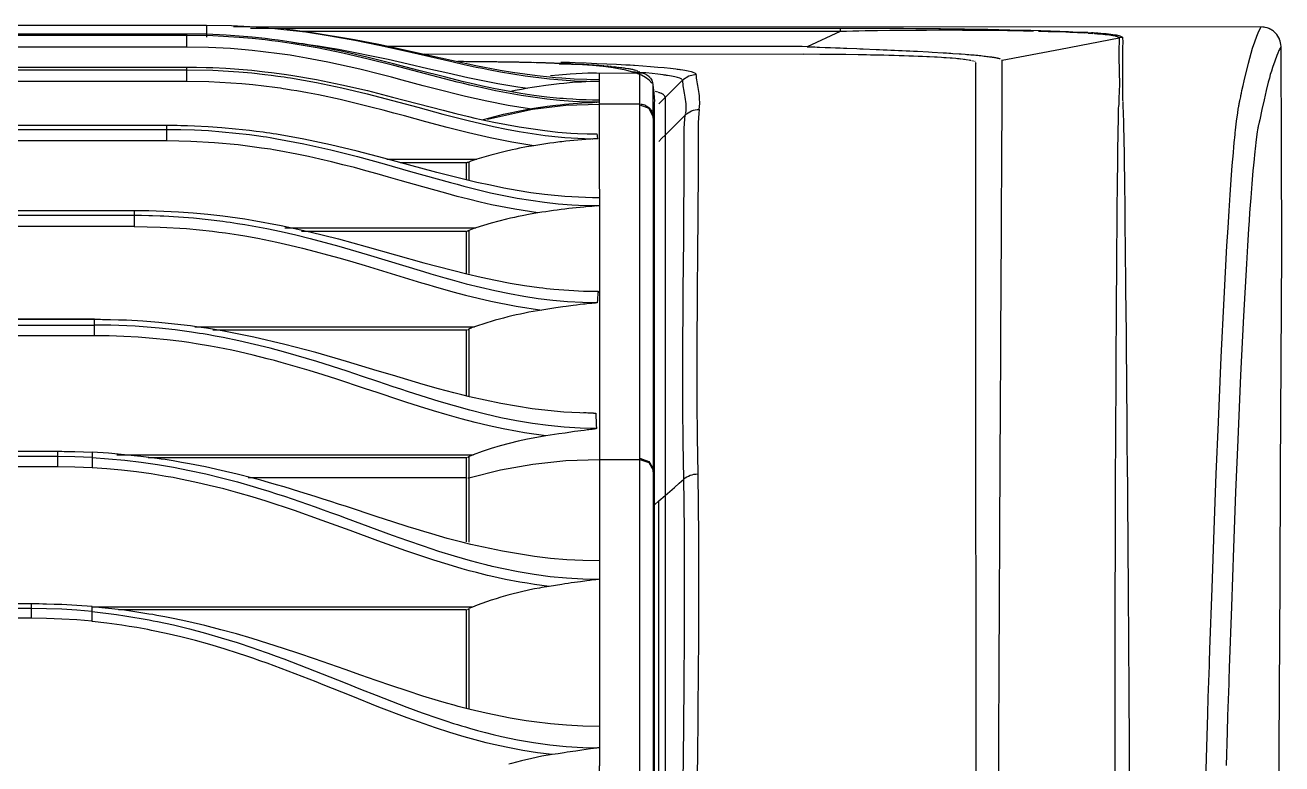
# Model space of a CAD drawing. Header units: millimetres. Extents: x 1291 to 5660, y 748 to 2981.
# Drawn here: x 2260.7 to 2356.2, y 2485 to 2541.1 of the extents above; entities that cross this region are included whole.
import ezdxf

# ---------------------------------------------------------------- set-up
doc = ezdxf.new("R2010")
doc.units = ezdxf.units.MM

msp = doc.modelspace()

# ---------------------------------------------------------------- linework, layer by layer
for p, q in [((2342.049, 2540.506), (2341.874, 2540.459)), ((2321.059, 2538.897), (2290.988, 2538.902)), ((2263.145, 2507.589), (2263.145, 2508.77)), ((2294.371, 2508.347), (2294.371, 2501.861)), ((2261.145, 2496.091), (2261.145, 2497.179)), ((2304.296, 2486.269), (2304.183, 2486.258))]:
    msp.add_line(p, q)
for points in [[(1372.479, 2541.114), (2274.448, 2541.114), (2276.34, 2541.078), (2278.227, 2540.985), (2279.171, 2540.908), (2280.109, 2540.82), (2281.047, 2540.717), (2281.285, 2540.686), (2281.522, 2540.66), (2281.754, 2540.629), (2281.991, 2540.599), (2283.857, 2540.315), (2285.719, 2539.98), (2287.57, 2539.598), (2289.416, 2539.191), (2293.097, 2538.345), (2294.02, 2538.139), (2294.943, 2537.938), (2295.407, 2537.845), (2295.866, 2537.752), (2296.794, 2537.577), (2298.656, 2537.273), (2300.522, 2537.041), (2301.46, 2536.958), (2302.399, 2536.896), (2303.342, 2536.86), (2304.291, 2536.845)], [(2274.448, 2541.114), (2274.448, 2540.207)], [(2355.234, 2540.825), (2355.213, 2540.836), (2355.197, 2540.841), (2355.177, 2540.851), (2355.032, 2540.903), (2354.883, 2540.944), (2354.806, 2540.959), (2354.728, 2540.97), (2276.5, 2540.975)], [(2277.799, 2540.887), (2323.56, 2540.892), (2324.534, 2540.887), (2325.493, 2540.887), (2327.401, 2540.877), (2328.344, 2540.867), (2329.283, 2540.861), (2330.216, 2540.851), (2330.443, 2540.846), (2330.675, 2540.846), (2330.794, 2540.841), (2331.139, 2540.841), (2331.598, 2540.836), (2332.047, 2540.825), (2332.939, 2540.815), (2333.815, 2540.8), (2334.655, 2540.784), (2335.491, 2540.763), (2336.29, 2540.743), (2337.084, 2540.722), (2337.837, 2540.702), (2338.208, 2540.691), (2338.394, 2540.681), (2338.481, 2540.681), (2338.574, 2540.676), (2339.275, 2540.65), (2339.941, 2540.624), (2340.26, 2540.609), (2340.564, 2540.593)], [(2337.29, 2540.65), (2336.914, 2540.655), (2336.522, 2540.666), (2336.125, 2540.671), (2335.929, 2540.676), (2335.728, 2540.681), (2335.522, 2540.681), (2335.419, 2540.686), (2335.315, 2540.686), (2334.485, 2540.696), (2333.64, 2540.707), (2332.774, 2540.712), (2331.887, 2540.717), (2331.438, 2540.722), (2330.077, 2540.722), (2329.159, 2540.717), (2328.236, 2540.712), (2327.308, 2540.707), (2326.375, 2540.696), (2325.436, 2540.686), (2324.493, 2540.671), (2324.018, 2540.66), (2323.544, 2540.655), (2323.07, 2540.645), (2322.951, 2540.64), (2281.718, 2540.635), (2281.032, 2540.722), (2280.552, 2540.774), (2280.521, 2540.779), (2280.485, 2540.779)], [(2322.59, 2540.887), (2322.59, 2540.635), (2320.084, 2539.48), (2319.713, 2539.49), (2319.337, 2539.495), (2319.012, 2539.5), (2288.106, 2539.5)], [(2352.939, 2535.288), (2352.955, 2535.381), (2352.965, 2535.427), (2352.98, 2535.478), (2353.022, 2535.664), (2353.037, 2535.767), (2353.083, 2535.958), (2353.12, 2536.144), (2353.202, 2536.53), (2353.285, 2536.896), (2353.609, 2538.232), (2353.929, 2539.356), (2354.089, 2539.846), (2354.254, 2540.279), (2354.414, 2540.655), (2354.574, 2540.975)], [(2354.687, 2540.97), (2354.646, 2540.975)], [(2355.832, 2465.34), (2356.017, 2498.855), (2356.059, 2507.233), (2356.151, 2523.991), (2356.12, 2531.74), (2356.089, 2539.495), (2356.079, 2539.634), (2356.053, 2539.768), (2356.022, 2539.902), (2355.976, 2540.036), (2355.966, 2540.067), (2355.919, 2540.16), (2355.847, 2540.284), (2355.765, 2540.397), (2355.672, 2540.511), (2355.646, 2540.537), (2355.615, 2540.562), (2355.589, 2540.583), (2355.564, 2540.609), (2355.507, 2540.655), (2355.445, 2540.702), (2355.388, 2540.743), (2355.316, 2540.779), (2355.285, 2540.8), (2355.249, 2540.815)], [(2304.281, 2535.422), (2303.781, 2535.427), (2303.286, 2535.437), (2302.786, 2535.458), (2302.291, 2535.484), (2301.796, 2535.515), (2301.543, 2535.535), (2301.295, 2535.556), (2300.8, 2535.602), (2300.311, 2535.654), (2299.326, 2535.778), (2298.341, 2535.927), (2297.367, 2536.097), (2296.392, 2536.283), (2295.417, 2536.489), (2294.453, 2536.711), (2293.969, 2536.824), (2293.484, 2536.943), (2293.004, 2537.061), (2292.52, 2537.18), (2290.591, 2537.68), (2288.668, 2538.175), (2286.74, 2538.655), (2284.801, 2539.103), (2282.852, 2539.495), (2280.888, 2539.83), (2279.898, 2539.975), (2279.408, 2540.036), (2278.913, 2540.098), (2277.923, 2540.201), (2276.928, 2540.289), (2275.933, 2540.356), (2274.937, 2540.403), (2274.442, 2540.418), (2273.942, 2540.428), (2273.447, 2540.439), (1373.479, 2540.439)], [(2304.281, 2535.267), (2303.786, 2535.267), (2303.286, 2535.277), (2302.786, 2535.298), (2302.291, 2535.324), (2301.301, 2535.396), (2300.316, 2535.499), (2298.351, 2535.767), (2296.402, 2536.133), (2295.428, 2536.345), (2294.464, 2536.566), (2293.979, 2536.675), (2293.494, 2536.798), (2293.01, 2536.917), (2292.53, 2537.046), (2290.602, 2537.541), (2288.678, 2538.051), (2286.745, 2538.536), (2284.806, 2538.979), (2282.857, 2539.382), (2280.893, 2539.727), (2279.903, 2539.871), (2279.408, 2539.928), (2278.918, 2539.99), (2277.923, 2540.104), (2276.933, 2540.186), (2274.943, 2540.305), (2272.947, 2540.341), (1373.979, 2540.341)], [(2298.996, 2534.751), (2297.367, 2535.02), (2295.742, 2535.344), (2294.938, 2535.525), (2294.128, 2535.711), (2293.324, 2535.901), (2292.52, 2536.108), (2290.916, 2536.52), (2289.307, 2536.943), (2288.508, 2537.154), (2287.704, 2537.36), (2286.095, 2537.763), (2285.286, 2537.948), (2283.667, 2538.299), (2282.852, 2538.464), (2282.037, 2538.619), (2281.218, 2538.758), (2280.81, 2538.825), (2280.398, 2538.887), (2280.191, 2538.912), (2279.985, 2538.943), (2278.748, 2539.098), (2277.923, 2539.191), (2277.098, 2539.263), (2276.268, 2539.33), (2274.607, 2539.413), (2272.947, 2539.438), (2272.947, 2540.444)], [(2280.98, 2539.815), (2281.403, 2539.758), (2281.785, 2539.712), (2282.171, 2539.655), (2282.94, 2539.541), (2283.703, 2539.423), (2284.466, 2539.289), (2285.229, 2539.15), (2285.987, 2539), (2286.745, 2538.845), (2287.503, 2538.686), (2288.261, 2538.521), (2289.766, 2538.18), (2291.277, 2537.83), (2292.788, 2537.484), (2294.299, 2537.149), (2295.815, 2536.84), (2296.578, 2536.695), (2297.336, 2536.561), (2298.099, 2536.443), (2298.862, 2536.329)], [(2304.291, 2536.974), (2303.342, 2536.984), (2302.394, 2537.02), (2301.445, 2537.082), (2300.976, 2537.118), (2300.501, 2537.165), (2299.563, 2537.268), (2298.63, 2537.386), (2297.696, 2537.531), (2296.768, 2537.685), (2294.912, 2538.036), (2293.071, 2538.423), (2291.226, 2538.835), (2289.385, 2539.242), (2287.539, 2539.639), (2285.688, 2540.006), (2282.331, 2540.557)], [(2322.771, 2540.64), (2322.709, 2540.635)], [(2334.898, 2538.459), (2339.342, 2539.299), (2343.782, 2540.145), (2343.782, 2539.789), (2343.777, 2539.402), (2343.777, 2538.289), (2343.782, 2538.041), (2343.782, 2537.783), (2343.792, 2537.52), (2343.797, 2537.314), (2343.802, 2537.247), (2343.813, 2536.958), (2343.813, 2536.67), (2343.808, 2536.52), (2343.797, 2536.211), (2343.787, 2536.061), (2343.782, 2535.901), (2343.777, 2535.747), (2343.772, 2535.711), (2343.777, 2535.2), (2343.772, 2535.112), (2343.772, 2535.071), (2343.766, 2535.03)], [(2341.42, 2540.547), (2341.142, 2540.562), (2340.348, 2540.547), (2340.049, 2540.562), (2339.739, 2540.573), (2339.085, 2540.599), (2338.394, 2540.619), (2337.852, 2540.635), (2337.667, 2540.64)], [(2341.678, 2540.531), (2341.188, 2540.506), (2340.92, 2540.521), (2340.637, 2540.531)], [(2341.817, 2540.464), (2341.755, 2540.47), (2341.694, 2540.475), (2341.57, 2540.48), (2341.446, 2540.49)], [(2341.993, 2540.511), (2341.926, 2540.516), (2341.807, 2540.521), (2341.678, 2540.531)], [(2343.653, 2540.238), (2343.632, 2540.243), (2343.617, 2540.248), (2343.601, 2540.253), (2343.56, 2540.263), (2343.519, 2540.274), (2343.421, 2540.294), (2343.313, 2540.31), (2343.189, 2540.33), (2343.055, 2540.351), (2342.9, 2540.372), (2342.735, 2540.387), (2342.555, 2540.403), (2342.359, 2540.423), (2342.152, 2540.439), (2341.931, 2540.454)], [(2343.869, 2540.279), (2343.833, 2540.289), (2343.787, 2540.305), (2343.689, 2540.325), (2343.576, 2540.346), (2343.457, 2540.366), (2343.307, 2540.382), (2343.153, 2540.403), (2342.983, 2540.423), (2342.802, 2540.444), (2342.606, 2540.459), (2342.395, 2540.48), (2342.168, 2540.495), (2342.111, 2540.501), (2342.049, 2540.506)], [(2343.782, 2540.155), (2343.777, 2540.16), (2343.772, 2540.165), (2343.766, 2540.176), (2343.751, 2540.186), (2343.715, 2540.207), (2343.668, 2540.232)], [(2344.06, 2540.171), (2343.921, 2540.165), (2343.782, 2540.145)], [(2343.885, 2540.274), (2343.906, 2540.269), (2343.916, 2540.269)], [(2343.911, 2540.263), (2343.936, 2540.258), (2343.988, 2540.238), (2344.024, 2540.212), (2344.05, 2540.191), (2344.055, 2540.171), (2344.06, 2539.815), (2344.055, 2539.428), (2344.055, 2539.325), (2344.05, 2539.222), (2344.05, 2539.005), (2344.045, 2538.784), (2344.045, 2538.552), (2344.04, 2538.309), (2344.034, 2538.062)], [(2272.947, 2539.438), (1373.979, 2539.438)], [(2319.847, 2538.897), (2319.801, 2538.902)], [(2320.079, 2539.48), (2320.275, 2539.474), (2320.316, 2539.469), (2320.399, 2539.469), (2320.677, 2539.459), (2320.853, 2539.454), (2321.028, 2539.444), (2321.451, 2539.428), (2321.868, 2539.413), (2322.229, 2539.402), (2322.59, 2539.387), (2322.843, 2539.377), (2323.09, 2539.366), (2323.848, 2539.335), (2324.096, 2539.325), (2324.348, 2539.315), (2325.338, 2539.273), (2325.581, 2539.263), (2325.869, 2539.248), (2326.158, 2539.237), (2326.447, 2539.222), (2326.731, 2539.212), (2327.024, 2539.196), (2327.308, 2539.186), (2327.602, 2539.17), (2327.886, 2539.155), (2328.174, 2539.144), (2328.463, 2539.129), (2329.314, 2539.083), (2329.592, 2539.067), (2330.412, 2539.021), (2330.675, 2539.005), (2330.84, 2538.995), (2331, 2538.985), (2331.165, 2538.974), (2331.629, 2538.943), (2331.784, 2538.928), (2332.083, 2538.907), (2332.227, 2538.897), (2332.366, 2538.887), (2332.511, 2538.871), (2332.779, 2538.851), (2332.913, 2538.835), (2333.042, 2538.825), (2333.165, 2538.814), (2333.289, 2538.799), (2333.408, 2538.789), (2333.521, 2538.773), (2333.635, 2538.763), (2333.738, 2538.747), (2333.846, 2538.737), (2333.944, 2538.722), (2334.088, 2538.701), (2334.15, 2538.691), (2334.217, 2538.68), (2334.274, 2538.675), (2334.331, 2538.665), (2334.382, 2538.655), (2334.475, 2538.634), (2334.516, 2538.624), (2334.558, 2538.619), (2334.63, 2538.598), (2334.661, 2538.588), (2334.692, 2538.582), (2334.717, 2538.572), (2334.728, 2538.572), (2334.728, 2538.567)], [(2320.12, 2539.48), (2320.157, 2539.474)], [(2331.809, 2538.536), (2331.768, 2538.536), (2331.747, 2538.541), (2331.629, 2538.552), (2331.5, 2538.567), (2331.371, 2538.577), (2331.093, 2538.598), (2330.943, 2538.613), (2330.634, 2538.634), (2330.469, 2538.644), (2330.304, 2538.655), (2329.953, 2538.675), (2329.768, 2538.686), (2329.386, 2538.706), (2329.185, 2538.717), (2328.86, 2538.727), (2328.52, 2538.742), (2328.174, 2538.758), (2327.818, 2538.768), (2327.452, 2538.784), (2327.076, 2538.794), (2326.694, 2538.804), (2326.303, 2538.814), (2325.9, 2538.825), (2325.488, 2538.835), (2325.189, 2538.84), (2324.885, 2538.845), (2324.586, 2538.851), (2324.276, 2538.861), (2323.967, 2538.861), (2323.023, 2538.876), (2322.698, 2538.882), (2322.379, 2538.882), (2322.054, 2538.887), (2321.724, 2538.892), (2321.394, 2538.892), (2321.059, 2538.897)], [(2356.059, 2539.438), (2356.048, 2539.423), (2356.028, 2539.377), (2356.002, 2539.346), (2355.966, 2539.263), (2355.919, 2539.181), (2355.847, 2538.995), (2355.765, 2538.804), (2355.605, 2538.381), (2355.445, 2537.902), (2355.357, 2537.634), (2355.275, 2537.36), (2355.203, 2537.082), (2355.12, 2536.778), (2354.96, 2536.144), (2354.795, 2535.442), (2354.63, 2534.705), (2354.465, 2533.932), (2354.429, 2533.741), (2354.383, 2533.529)], [(2356.089, 2539.495), (2356.079, 2539.474), (2356.069, 2539.459)], [(1373.484, 2537.928), (2273.442, 2537.928), (2273.695, 2537.922), (2274.437, 2537.907), (2274.932, 2537.892), (2275.922, 2537.84), (2276.907, 2537.778), (2277.897, 2537.69), (2278.882, 2537.582), (2279.377, 2537.525), (2280.356, 2537.391), (2280.851, 2537.319), (2282.806, 2536.984), (2284.744, 2536.587), (2286.673, 2536.144), (2288.591, 2535.659), (2292.427, 2534.659), (2293.386, 2534.416), (2294.345, 2534.179), (2294.83, 2534.066), (2295.309, 2533.957), (2296.279, 2533.751), (2298.217, 2533.385), (2300.166, 2533.107), (2301.151, 2533.004), (2302.136, 2532.926), (2302.631, 2532.9), (2303.373, 2532.869), (2303.868, 2532.859), (2304.116, 2532.859), (2304.126, 2532.772), (2304.131, 2532.679), (2304.152, 2532.493)], [(2299.316, 2531.962), (2297.65, 2532.23), (2296.005, 2532.56), (2294.366, 2532.937), (2292.736, 2533.344), (2291.112, 2533.777), (2289.488, 2534.22), (2288.678, 2534.442), (2287.864, 2534.659), (2287.049, 2534.865), (2286.234, 2535.076), (2285.42, 2535.267), (2284.6, 2535.463), (2282.96, 2535.814), (2282.135, 2535.968), (2281.305, 2536.123), (2280.893, 2536.19), (2280.475, 2536.252), (2280.269, 2536.283), (2280.063, 2536.319), (2279.851, 2536.345), (2279.645, 2536.381), (2278.81, 2536.484), (2277.974, 2536.577), (2277.139, 2536.659), (2276.304, 2536.721), (2274.628, 2536.804), (2272.947, 2536.835), (2272.947, 2537.928)], [(2297.279, 2538.309), (2296.609, 2538.314), (2296.516, 2538.32), (2296.32, 2538.32), (2296.227, 2538.325), (2295.938, 2538.325), (2295.665, 2538.33), (2295.392, 2538.33), (2295.139, 2538.335), (2294.886, 2538.335), (2294.649, 2538.34), (2294.19, 2538.34), (2293.969, 2538.345), (2293.546, 2538.345)], [(2296.99, 2538.309), (2296.897, 2538.314)], [(2298.191, 2538.294), (2297.655, 2538.299), (2297.568, 2538.304), (2297.372, 2538.304), (2297.279, 2538.309)], [(2297.959, 2538.294), (2297.903, 2538.299)], [(2299.078, 2538.273), (2298.728, 2538.278), (2298.666, 2538.283), (2298.253, 2538.289), (2298.191, 2538.294)], [(2298.485, 2538.283), (2298.429, 2538.289)], [(2298.96, 2538.273), (2298.903, 2538.278)], [(2304.528, 2538.02), (2304.368, 2538.036), (2304.312, 2538.036), (2304.255, 2538.041), (2304.085, 2538.057), (2304.023, 2538.062), (2303.966, 2538.062), (2303.904, 2538.067), (2303.822, 2538.072), (2303.739, 2538.077), (2303.574, 2538.087), (2303.497, 2538.093), (2303.404, 2538.103), (2303.317, 2538.103), (2303.229, 2538.113), (2303.141, 2538.118), (2303.049, 2538.124), (2302.961, 2538.124), (2302.868, 2538.134), (2302.775, 2538.134), (2302.682, 2538.139), (2302.301, 2538.16), (2302.12, 2538.17), (2301.935, 2538.175), (2301.76, 2538.185), (2301.584, 2538.191), (2301.419, 2538.201), (2301.254, 2538.206), (2301.027, 2538.211), (2300.965, 2538.216), (2300.909, 2538.216), (2300.852, 2538.222), (2300.615, 2538.227), (2300.558, 2538.232), (2300.44, 2538.232), (2300.383, 2538.237), (2300.264, 2538.237), (2300.202, 2538.242), (2299.553, 2538.258), (2299.491, 2538.263), (2299.14, 2538.268), (2299.078, 2538.273)], [(2299.377, 2538.263), (2299.316, 2538.268)], [(2299.79, 2538.252), (2299.733, 2538.258)], [(2299.965, 2538.247), (2299.908, 2538.252)], [(2300.084, 2538.242), (2300.027, 2538.247)], [(2300.79, 2538.222), (2300.733, 2538.227)], [(2301.197, 2538.206), (2301.141, 2538.211)], [(2308.272, 2536.706), (2308.091, 2536.933), (2307.813, 2537.144), (2307.488, 2537.319), (2307.091, 2537.479), (2306.297, 2537.706), (2305.343, 2537.881), (2304.58, 2537.974), (2303.765, 2538.041), (2303.012, 2538.093), (2302.187, 2538.129), (2301.734, 2538.144), (2301.254, 2538.165)], [(2301.362, 2538.314), (2301.584, 2538.304), (2302.022, 2538.294), (2302.45, 2538.278), (2303.291, 2538.247), (2304.095, 2538.216), (2304.869, 2538.185), (2305.601, 2538.149), (2305.962, 2538.129), (2306.307, 2538.108), (2306.477, 2538.098), (2306.648, 2538.093), (2306.895, 2538.077), (2306.977, 2538.072), (2307.607, 2538.026), (2308.194, 2537.984), (2308.736, 2537.938), (2309.231, 2537.892), (2309.69, 2537.845), (2310.102, 2537.794), (2310.2, 2537.783), (2310.293, 2537.768), (2310.427, 2537.752), (2310.468, 2537.742), (2310.633, 2537.716), (2310.788, 2537.69), (2311.056, 2537.639), (2311.278, 2537.587), (2311.35, 2537.567), (2311.566, 2537.479), (2311.639, 2537.422), (2311.664, 2537.366)], [(2304.477, 2538.026), (2304.42, 2538.031)], [(2304.631, 2538.015), (2304.58, 2538.015)], [(2304.735, 2538.005), (2304.683, 2538.01)], [(2304.833, 2537.995), (2304.786, 2538)], [(2304.931, 2537.99), (2304.879, 2537.99)], [(2305.023, 2537.979), (2304.977, 2537.984)], [(2305.157, 2537.969), (2305.111, 2537.969), (2305.07, 2537.974)], [(2305.245, 2537.959), (2305.199, 2537.964)], [(2305.328, 2537.948), (2305.286, 2537.953)], [(2305.606, 2537.922), (2305.565, 2537.922), (2305.529, 2537.928), (2305.493, 2537.933), (2305.41, 2537.943), (2305.369, 2537.943)], [(2306.957, 2537.706), (2306.9, 2537.721), (2306.833, 2537.737), (2306.771, 2537.752), (2306.699, 2537.763), (2306.627, 2537.778), (2306.55, 2537.794), (2306.467, 2537.804), (2306.292, 2537.835), (2306.204, 2537.845), (2306.101, 2537.861), (2305.998, 2537.871), (2305.895, 2537.886), (2305.678, 2537.912), (2305.642, 2537.917)], [(2305.786, 2537.902), (2305.75, 2537.902)], [(2331.871, 2538.526), (2331.851, 2538.531)], [(2331.907, 2538.521), (2331.892, 2538.526)], [(2331.964, 2538.515), (2331.949, 2538.521)], [(2332.32, 2538.469), (2332.005, 2538.51), (2331.985, 2538.515)], [(2332.041, 2538.505), (2332.021, 2538.51)], [(2332.196, 2538.484), (2332.181, 2538.49)], [(2332.304, 2538.469), (2332.289, 2538.474)], [(2332.407, 2538.454), (2332.392, 2538.459), (2332.376, 2538.459), (2332.366, 2538.464)], [(2332.459, 2538.443), (2332.449, 2538.448)], [(2332.521, 2538.433), (2332.511, 2538.438), (2332.485, 2538.438), (2332.474, 2538.443)], [(2332.547, 2538.428), (2332.536, 2538.433)], [(2332.614, 2538.412), (2332.603, 2538.417)], [(2332.712, 2538.392), (2332.701, 2538.392), (2332.691, 2538.397)], [(2332.774, 2538.371), (2332.768, 2538.376)], [(2332.81, 2538.361), (2332.804, 2538.361), (2332.794, 2538.366)], [(2332.841, 2538.345), (2332.83, 2538.35)], [(2332.902, 2538.299), (2332.902, 2538.304), (2332.897, 2538.309)], [(2332.918, 2463.54), (2332.913, 2538.289), (2332.908, 2538.289)], [(2332.918, 2538.185), (2332.913, 2538.196)], [(2334.63, 2483.247), (2334.64, 2485.072), (2334.645, 2486.877), (2334.655, 2488.723), (2334.666, 2490.543), (2334.671, 2492.399), (2334.681, 2494.23), (2334.686, 2495.519), (2334.692, 2496.792), (2334.702, 2498.019), (2334.707, 2499.231), (2334.712, 2500.396), (2334.717, 2501.546), (2334.723, 2502.65), (2334.728, 2503.737), (2334.733, 2504.784), (2334.738, 2505.815), (2334.748, 2506.8), (2334.753, 2507.775), (2334.753, 2508.703), (2334.759, 2509.621), (2334.764, 2510.497), (2334.769, 2511.358), (2334.774, 2512.183), (2334.779, 2512.993), (2334.784, 2513.766), (2334.79, 2514.524), (2334.79, 2515.251), (2334.795, 2515.963), (2334.8, 2516.638), (2334.805, 2517.303), (2334.805, 2517.932), (2334.81, 2518.556), (2334.81, 2519.144), (2334.815, 2519.721), (2334.82, 2520.268), (2334.82, 2520.804), (2334.826, 2521.309), (2334.826, 2521.81), (2334.831, 2522.599), (2334.841, 2524.135), (2334.841, 2524.883), (2334.846, 2525.63), (2334.851, 2526.352), (2334.851, 2527.069), (2334.857, 2527.76), (2334.862, 2528.44), (2334.867, 2529.09), (2334.867, 2529.729), (2334.872, 2530.333), (2334.872, 2530.621), (2334.877, 2530.9), (2334.877, 2531.415), (2334.882, 2531.653), (2334.882, 2532.096), (2334.888, 2532.302), (2334.888, 2533.029), (2334.893, 2533.184), (2334.893, 2533.741), (2334.898, 2533.859), (2334.898, 2534.38), (2334.903, 2534.473), (2334.903, 2536.809), (2334.898, 2537.072), (2334.898, 2538.474)], [(2334.743, 2538.567), (2334.748, 2538.562)], [(2334.8, 2538.541), (2334.81, 2538.541)], [(2344.034, 2538.062), (2344.04, 2537.262), (2344.05, 2536.974), (2344.05, 2536.68), (2344.045, 2536.535), (2344.045, 2536.381), (2344.04, 2536.231), (2344.034, 2536.077), (2344.034, 2535.69), (2344.04, 2535.654), (2344.04, 2535.613), (2344.05, 2535.458)], [(1373.979, 2537.727), (2272.947, 2537.727), (2274.932, 2537.69), (2276.907, 2537.572), (2277.892, 2537.489), (2278.877, 2537.376), (2279.372, 2537.314), (2279.862, 2537.247), (2280.104, 2537.211), (2280.351, 2537.185), (2280.599, 2537.139), (2280.841, 2537.108), (2282.795, 2536.762), (2284.734, 2536.355), (2286.662, 2535.896), (2288.58, 2535.396), (2290.499, 2534.88), (2292.411, 2534.365), (2294.335, 2533.87), (2296.263, 2533.416), (2297.238, 2533.225), (2298.212, 2533.04), (2299.192, 2532.885), (2300.182, 2532.746), (2300.424, 2532.725), (2300.677, 2532.689), (2300.924, 2532.663), (2301.172, 2532.643), (2301.667, 2532.596), (2302.162, 2532.56), (2303.157, 2532.514), (2304.152, 2532.498)], [(2300.589, 2537.283), (2301.208, 2537.35), (2302.089, 2537.422), (2302.982, 2537.474), (2303.42, 2537.489), (2303.863, 2537.495), (2304.075, 2537.5), (2307.627, 2537.469), (2307.648, 2537.458), (2307.694, 2537.443), (2307.735, 2537.433), (2307.9, 2537.35), (2308.05, 2537.237), (2308.065, 2537.221), (2308.081, 2537.201)], [(2304.291, 2537.495), (2304.291, 2536.169), (2304.286, 2535.427), (2304.291, 2529.332), (2304.296, 2528.033)], [(2309.437, 2537.299), (2309.396, 2537.304), (2309.354, 2537.314), (2309.308, 2537.319), (2309.22, 2537.33), (2309.133, 2537.345), (2308.741, 2537.391), (2308.308, 2537.438), (2307.833, 2537.484), (2307.323, 2537.525), (2306.782, 2537.572)], [(2307.106, 2537.67), (2306.998, 2537.696), (2306.983, 2537.701), (2306.977, 2537.706)], [(2307.05, 2537.68), (2307.039, 2537.685), (2307.024, 2537.69), (2307.014, 2537.696)], [(2307.122, 2537.66), (2307.112, 2537.665)], [(2307.142, 2537.654), (2307.137, 2537.66)], [(2307.215, 2537.629), (2307.21, 2537.634), (2307.199, 2537.634), (2307.194, 2537.639)], [(2307.22, 2537.623), (2307.22, 2537.629)], [(2307.323, 2537.572), (2307.313, 2537.582), (2307.307, 2537.582), (2307.297, 2537.587)], [(2307.364, 2537.541), (2307.354, 2537.546)], [(2307.488, 2537.495), (2307.503, 2537.489)], [(2307.534, 2537.489), (2307.545, 2537.479)], [(2308.091, 2537.201), (2308.096, 2537.185), (2308.107, 2537.185), (2308.112, 2537.175), (2308.132, 2537.154)], [(2308.138, 2537.149), (2308.143, 2537.139)], [(2308.163, 2537.108), (2308.174, 2537.103), (2308.225, 2537.025), (2308.272, 2536.943), (2308.339, 2536.768), (2308.37, 2536.592), (2308.375, 2532.07), (2308.38, 2531.07), (2308.38, 2485), (2308.375, 2483.629), (2308.375, 2463.69), (2308.364, 2463.365), (2308.421, 2462.839), (2308.473, 2462.313)], [(2308.818, 2535.143), (2310.277, 2536.603), (2310.607, 2536.927), (2310.618, 2536.788), (2310.633, 2536.654), (2310.649, 2536.515), (2310.669, 2536.37), (2310.695, 2536.231), (2310.747, 2535.943), (2310.772, 2535.793), (2310.798, 2535.638), (2310.824, 2535.478), (2310.845, 2535.308), (2310.855, 2535.133), (2310.865, 2534.942), (2310.86, 2534.736), (2310.855, 2534.628), (2310.839, 2534.458)], [(2310.551, 2537.01), (2310.515, 2537.036), (2310.401, 2537.087), (2310.241, 2537.139), (2310.035, 2537.19), (2309.782, 2537.242), (2309.638, 2537.268), (2309.478, 2537.293)], [(2310.339, 2537.763), (2310.381, 2537.757)], [(2310.602, 2536.948), (2310.597, 2536.953), (2310.592, 2536.969), (2310.582, 2536.979)], [(2311.881, 2534.715), (2311.922, 2535.174), (2311.917, 2535.566), (2311.902, 2535.747), (2311.881, 2535.917), (2311.86, 2536.077), (2311.835, 2536.231), (2311.809, 2536.381), (2311.778, 2536.525), (2311.752, 2536.67), (2311.731, 2536.809), (2311.711, 2536.953), (2311.69, 2537.092), (2311.68, 2537.232), (2311.664, 2537.366), (2311.092, 2537.252), (2310.607, 2536.927), (2310.607, 2536.933), (2310.602, 2536.933)], [(2343.792, 2537.453), (2343.797, 2537.381)], [(2344.034, 2537.469), (2344.04, 2537.402)], [(2272.947, 2536.835), (1373.979, 2536.835)], [(2304.25, 2536.845), (2304.121, 2536.845), (2304.033, 2536.84), (2303.951, 2536.84), (2303.781, 2536.835), (2303.616, 2536.829), (2303.275, 2536.814), (2302.94, 2536.798), (2302.265, 2536.752), (2301.589, 2536.695), (2301.249, 2536.664), (2300.228, 2536.541), (2299.548, 2536.438), (2299.202, 2536.386), (2298.862, 2536.329), (2298.387, 2536.242), (2297.913, 2536.149), (2297.573, 2536.077)], [(2308.37, 2536.592), (2308.432, 2535.953), (2308.488, 2535.319)], [(2308.741, 2536.025), (2308.566, 2536.077)], [(2308.798, 2536.004), (2308.767, 2536.015)], [(2309.293, 2535.654), (2309.272, 2535.731), (2309.205, 2535.808), (2309.159, 2535.845), (2309.097, 2535.881), (2309.024, 2535.917), (2308.942, 2535.953), (2308.896, 2535.968), (2308.844, 2535.989), (2308.823, 2535.994)], [(2295.505, 2533.957), (2297.026, 2534.354), (2297.516, 2534.468), (2298.011, 2534.571), (2298.501, 2534.664), (2298.996, 2534.757), (2299.326, 2534.808), (2299.661, 2534.86), (2299.991, 2534.911), (2300.326, 2534.958), (2300.986, 2535.04), (2301.316, 2535.076), (2301.651, 2535.112), (2302.306, 2535.169), (2303.296, 2535.231), (2303.626, 2535.246), (2303.786, 2535.252), (2303.951, 2535.257)], [(2304.286, 2535.102), (2301.749, 2535.009), (2299.228, 2534.705), (2295.794, 2533.963)], [(2304.033, 2535.257), (2304.116, 2535.262)], [(2307.38, 2535.107), (2304.291, 2535.107)], [(2307.375, 2535.128), (2307.421, 2535.123)], [(2307.38, 2535.076), (2308.055, 2534.819), (2308.375, 2534.169)], [(2307.467, 2535.123), (2307.493, 2535.118), (2307.514, 2535.118), (2307.54, 2535.112), (2307.56, 2535.107), (2307.653, 2535.087), (2307.741, 2535.056), (2307.782, 2535.04), (2307.864, 2534.999), (2307.906, 2534.973), (2307.983, 2534.922), (2308.05, 2534.86), (2308.071, 2534.844), (2308.102, 2534.813), (2308.117, 2534.798), (2308.148, 2534.762), (2308.174, 2534.726), (2308.225, 2534.648), (2308.272, 2534.566), (2308.303, 2534.504), (2308.308, 2534.483), (2308.323, 2534.437), (2308.339, 2534.396), (2308.359, 2534.303), (2308.37, 2534.215)], [(2308.493, 2462.081), (2308.488, 2535.298)], [(2309.293, 2535.618), (2309.293, 2460.426)], [(2343.772, 2535.633), (2343.766, 2535.592)], [(2343.766, 2535.417), (2343.772, 2535.396)], [(2343.772, 2535.319), (2343.777, 2535.298)], [(2344.05, 2535.437), (2344.055, 2535.422)], [(2344.055, 2535.401), (2344.06, 2535.381), (2344.06, 2535.36), (2344.065, 2535.344)], [(2344.065, 2535.303), (2344.076, 2535.226), (2344.081, 2535.143), (2344.081, 2534.772), (2344.086, 2534.669), (2344.091, 2534.561), (2344.101, 2534.447), (2344.101, 2534.334), (2344.117, 2533.834), (2344.132, 2533.272), (2344.143, 2532.648), (2344.153, 2531.962), (2344.158, 2531.782), (2344.158, 2531.601), (2344.163, 2531.41), (2344.163, 2531.22), (2344.169, 2530.828), (2344.174, 2530.42), (2344.184, 2529.564), (2344.194, 2528.657), (2344.21, 2527.693), (2344.22, 2526.677), (2344.23, 2525.615), (2344.241, 2524.501), (2344.256, 2523.341), (2344.266, 2522.129), (2344.282, 2520.871), (2344.297, 2519.572), (2344.303, 2518.902), (2344.313, 2518.221), (2344.313, 2517.876), (2344.318, 2517.53), (2344.318, 2517.179), (2344.323, 2516.829), (2344.349, 2513.921), (2344.375, 2510.858), (2344.385, 2509.27), (2344.401, 2507.646), (2344.416, 2505.986), (2344.426, 2504.289), (2344.442, 2502.562), (2344.452, 2500.793), (2344.468, 2498.994), (2344.478, 2497.163), (2344.493, 2495.292), (2344.504, 2493.394), (2344.514, 2491.461), (2344.529, 2489.496), (2344.54, 2487.501), (2344.55, 2485.469), (2344.56, 2483.407)], [(2350.366, 2483.763), (2350.444, 2486.315), (2350.526, 2488.826), (2350.562, 2490.069), (2350.598, 2491.296), (2350.624, 2491.904), (2350.645, 2492.507), (2350.655, 2492.812), (2350.665, 2493.106), (2350.676, 2493.405), (2350.681, 2493.714), (2350.846, 2498.375), (2351.006, 2502.815), (2351.16, 2507.022), (2351.325, 2510.987), (2351.537, 2515.906), (2351.758, 2520.371), (2351.98, 2524.367), (2352.063, 2525.728), (2352.135, 2527.028), (2352.222, 2528.244), (2352.305, 2529.384), (2352.387, 2530.451), (2352.47, 2531.431), (2352.511, 2531.89), (2352.563, 2532.431), (2352.568, 2532.534), (2352.578, 2532.581), (2352.578, 2532.637), (2352.588, 2532.689), (2352.594, 2532.735), (2352.614, 2532.937), (2352.635, 2533.132), (2352.717, 2533.839), (2352.8, 2534.447), (2352.836, 2534.726), (2352.872, 2534.963), (2352.882, 2534.994), (2352.882, 2535.02), (2352.893, 2535.045), (2352.898, 2535.076), (2352.939, 2535.288)], [(2352.908, 2535.128), (2352.918, 2535.185)], [(2308.37, 2534.2), (2308.05, 2534.844)], [(2308.493, 2532.921), (2308.432, 2533.566), (2308.375, 2534.215)], [(2308.818, 2460.431), (2308.818, 2504.996), (2309.293, 2505.408), (2309.648, 2505.723), (2310.004, 2506.032), (2310.36, 2506.346), (2310.716, 2506.656), (2310.669, 2509.456), (2310.649, 2512.137), (2310.643, 2512.786), (2310.643, 2517.092), (2310.659, 2519.355), (2310.674, 2521.469), (2310.685, 2522.47), (2310.695, 2523.434), (2310.705, 2524.357), (2310.711, 2525.244), (2310.721, 2526.089), (2310.726, 2526.899), (2310.726, 2527.672), (2310.731, 2528.404), (2310.731, 2529.095), (2310.736, 2529.75), (2310.736, 2530.364), (2310.731, 2530.941), (2310.731, 2531.988), (2310.736, 2532.452), (2310.741, 2532.88), (2310.747, 2533.277), (2310.762, 2533.643), (2310.788, 2533.973), (2310.819, 2534.277), (2310.927, 2534.38), (2311.046, 2534.463), (2311.175, 2534.54), (2311.309, 2534.602), (2311.443, 2534.654), (2311.587, 2534.684), (2311.731, 2534.71), (2311.881, 2534.715), (2311.845, 2534.411), (2311.824, 2534.076), (2311.809, 2533.71), (2311.798, 2533.313), (2311.798, 2532.885), (2311.793, 2532.416), (2311.793, 2528.827), (2311.788, 2528.095), (2311.783, 2527.322), (2311.778, 2526.512), (2311.773, 2525.661), (2311.762, 2524.774), (2311.757, 2523.851), (2311.747, 2522.887), (2311.737, 2521.882), (2311.721, 2519.768), (2311.706, 2517.499), (2311.706, 2516.313), (2311.7, 2515.086), (2311.7, 2514.142), (2311.706, 2513.828), (2311.706, 2513.183), (2311.711, 2512.534), (2311.731, 2509.853), (2311.778, 2507.048)], [(2310.819, 2534.277), (2310.437, 2533.901), (2309.293, 2532.756), (2309.055, 2532.524), (2308.818, 2532.287)], [(2310.824, 2534.308), (2310.819, 2534.293)], [(2310.834, 2534.401), (2310.829, 2534.37), (2310.829, 2534.339), (2310.824, 2534.324)], [(2343.472, 2483.031), (2343.478, 2485.098), (2343.478, 2489.146), (2343.483, 2491.126), (2343.488, 2493.069), (2343.488, 2494.977), (2343.493, 2496.859), (2343.498, 2498.7), (2343.503, 2500.51), (2343.509, 2502.289), (2343.514, 2504.031), (2343.519, 2505.738), (2343.524, 2507.409), (2343.529, 2509.043), (2343.534, 2510.641), (2343.55, 2513.73), (2343.565, 2516.659), (2343.57, 2517.009), (2343.57, 2517.365), (2343.576, 2517.711), (2343.576, 2518.061), (2343.581, 2518.747), (2343.586, 2519.417), (2343.591, 2520.732), (2343.601, 2522), (2343.607, 2523.217), (2343.617, 2524.388), (2343.627, 2525.512), (2343.637, 2526.579), (2343.648, 2527.6), (2343.658, 2528.569), (2343.668, 2529.487), (2343.679, 2530.348), (2343.684, 2530.761), (2343.689, 2531.158), (2343.694, 2531.539), (2343.699, 2531.905), (2343.71, 2532.596), (2343.725, 2533.225), (2343.73, 2533.792), (2343.741, 2534.298), (2343.741, 2534.411), (2343.746, 2534.525), (2343.746, 2534.736), (2343.751, 2534.839), (2343.756, 2534.937), (2343.761, 2534.958), (2343.761, 2534.983), (2343.766, 2535.004)], [(2304.291, 2528.018), (2303.77, 2528.018), (2303.244, 2528.033), (2302.724, 2528.054), (2302.203, 2528.079), (2301.682, 2528.116), (2301.161, 2528.157), (2300.898, 2528.183), (2300.383, 2528.234), (2300.12, 2528.265), (2299.089, 2528.399), (2298.057, 2528.564), (2297.037, 2528.75), (2296.016, 2528.956), (2294.995, 2529.178), (2293.979, 2529.42), (2293.474, 2529.544), (2292.463, 2529.802), (2291.958, 2529.936), (2287.926, 2531.018), (2285.904, 2531.544), (2283.878, 2532.029), (2281.836, 2532.462), (2279.779, 2532.828), (2279.521, 2532.869), (2279.258, 2532.906), (2279, 2532.947), (2278.743, 2532.983), (2278.222, 2533.05), (2277.706, 2533.117), (2276.665, 2533.23), (2275.623, 2533.328), (2274.582, 2533.401), (2273.54, 2533.452), (2273.014, 2533.468), (2272.493, 2533.483), (2272.23, 2533.488), (2271.973, 2533.488), (2271.839, 2533.493), (1375.088, 2533.493)], [(1375.48, 2533.205), (2271.447, 2533.205), (2272.493, 2533.189), (2273.545, 2533.158), (2274.592, 2533.107), (2275.633, 2533.029), (2276.68, 2532.921), (2277.722, 2532.802), (2278.237, 2532.735), (2278.758, 2532.663), (2279.016, 2532.627), (2279.279, 2532.581), (2279.537, 2532.545), (2279.794, 2532.498), (2281.857, 2532.112), (2283.899, 2531.658), (2285.925, 2531.142), (2287.946, 2530.59), (2289.957, 2530.018), (2291.968, 2529.441), (2292.979, 2529.162), (2293.484, 2529.033), (2293.989, 2528.899), (2295.005, 2528.641), (2296.021, 2528.399), (2297.037, 2528.188), (2298.063, 2527.987), (2299.089, 2527.822), (2300.12, 2527.672), (2301.156, 2527.564), (2302.198, 2527.481), (2302.719, 2527.45), (2303.244, 2527.425), (2303.502, 2527.425), (2303.765, 2527.414), (2304.291, 2527.414)], [(2299.635, 2526.863), (2297.867, 2527.136), (2296.108, 2527.487), (2295.237, 2527.682), (2294.36, 2527.894), (2293.927, 2528.002), (2293.489, 2528.116), (2292.623, 2528.353), (2290.885, 2528.832), (2289.153, 2529.327), (2288.287, 2529.58), (2287.42, 2529.817), (2286.554, 2530.065), (2285.688, 2530.297), (2284.817, 2530.518), (2283.94, 2530.74), (2283.063, 2530.951), (2282.187, 2531.142), (2281.305, 2531.328), (2279.975, 2531.575), (2279.532, 2531.647), (2279.305, 2531.689), (2278.861, 2531.761), (2278.64, 2531.787), (2276.845, 2532.019), (2275.051, 2532.194), (2273.251, 2532.287), (2271.447, 2532.323), (2271.447, 2533.499)], [(2351.934, 2484.923), (2352.016, 2487.439), (2352.057, 2488.676), (2352.093, 2489.904), (2352.119, 2490.512), (2352.135, 2491.12), (2352.155, 2491.719), (2352.166, 2492.023), (2352.176, 2492.322), (2352.341, 2496.993), (2352.506, 2501.443), (2352.661, 2505.656), (2352.826, 2509.631), (2353.042, 2514.555), (2353.259, 2519.02), (2353.48, 2523.006), (2353.563, 2524.372), (2353.645, 2525.661), (2353.687, 2526.28), (2353.728, 2526.878), (2353.769, 2527.456), (2353.81, 2528.012), (2353.898, 2529.069), (2353.981, 2530.044), (2354.017, 2530.498), (2354.063, 2530.931), (2354.063, 2530.982), (2354.089, 2531.24), (2354.12, 2531.534), (2354.146, 2531.725), (2354.228, 2532.426), (2354.311, 2533.029), (2354.326, 2533.163), (2354.347, 2533.292), (2354.357, 2533.354), (2354.367, 2533.411), (2354.372, 2533.437), (2354.372, 2533.473), (2354.383, 2533.499)], [(2271.447, 2532.323), (1375.48, 2532.323)], [(2303.791, 2532.472), (2303.714, 2532.467)], [(2303.977, 2532.483), (2303.941, 2532.478)], [(2304.054, 2532.488), (2304.013, 2532.483)], [(2288.142, 2530.941), (2294.995, 2530.941)], [(2294.216, 2529.42), (2294.216, 2530.673), (2289.163, 2530.673)], [(2294.242, 2530.678), (2294.237, 2530.673)], [(2294.371, 2530.719), (2294.371, 2529.384)], [(2304.142, 2527.389), (2304.069, 2527.378)], [(2304.296, 2528.018), (2304.296, 2484.918), (2304.291, 2484.84), (2304.255, 2464.829), (2304.245, 2464.706), (2304.229, 2464.587), (2304.214, 2464.463), (2304.193, 2464.34)], [(1377.418, 2527.053), (2269.513, 2527.053), (2269.792, 2527.048), (2270.075, 2527.038), (2270.637, 2527.028), (2271.199, 2527.007), (2272.318, 2526.945), (2273.442, 2526.873), (2274.561, 2526.759), (2275.68, 2526.631), (2276.794, 2526.486), (2277.35, 2526.404), (2277.907, 2526.311), (2280.114, 2525.904), (2282.305, 2525.424), (2284.481, 2524.883), (2286.647, 2524.295), (2288.813, 2523.686), (2290.973, 2523.078), (2292.056, 2522.784), (2293.138, 2522.506), (2294.226, 2522.232), (2295.32, 2521.98), (2296.413, 2521.753), (2297.511, 2521.542), (2298.619, 2521.356), (2299.728, 2521.206), (2300.006, 2521.17), (2300.29, 2521.134), (2300.568, 2521.108), (2300.847, 2521.077), (2301.971, 2520.995), (2303.09, 2520.933), (2304.214, 2520.912), (2304.193, 2520.758), (2304.188, 2520.701), (2304.178, 2520.593), (2304.167, 2520.49), (2304.147, 2520.268), (2304.131, 2520.046)], [(1377.418, 2526.682), (2269.513, 2526.682), (2270.075, 2526.672), (2270.359, 2526.667), (2270.926, 2526.646), (2271.204, 2526.636), (2272.334, 2526.574), (2273.458, 2526.481), (2274.576, 2526.373), (2275.701, 2526.234), (2275.979, 2526.192), (2276.257, 2526.156), (2276.536, 2526.11), (2276.814, 2526.069), (2277.371, 2525.981), (2277.928, 2525.883), (2279.037, 2525.672), (2280.135, 2525.445), (2281.233, 2525.192), (2282.321, 2524.924), (2284.492, 2524.341), (2286.647, 2523.712), (2290.947, 2522.403), (2291.489, 2522.243), (2292.025, 2522.083), (2292.566, 2521.933), (2293.108, 2521.779), (2294.19, 2521.49), (2295.278, 2521.217), (2296.366, 2520.964), (2297.459, 2520.737), (2298.558, 2520.541), (2299.661, 2520.371), (2300.77, 2520.237), (2301.883, 2520.139), (2303.007, 2520.077), (2304.131, 2520.051)], [(2268.946, 2525.831), (1377.98, 2525.831), (1377.98, 2527.079)], [(2268.946, 2527.079), (2268.951, 2525.831), (2270.941, 2525.79), (2272.921, 2525.672), (2273.917, 2525.584), (2274.901, 2525.47), (2275.396, 2525.409), (2275.886, 2525.342), (2276.876, 2525.197), (2277.366, 2525.115), (2278.346, 2524.939), (2278.83, 2524.841), (2279.805, 2524.64), (2280.774, 2524.424), (2281.733, 2524.192), (2282.697, 2523.944), (2283.651, 2523.686), (2284.605, 2523.418), (2285.559, 2523.145), (2286.513, 2522.861), (2290.782, 2521.562), (2291.257, 2521.423), (2291.736, 2521.284), (2292.21, 2521.15), (2293.164, 2520.882), (2294.123, 2520.629), (2295.082, 2520.392), (2296.041, 2520.17), (2297.975, 2519.783), (2299.924, 2519.489)], [(2280.408, 2525.718), (2294.902, 2525.718)], [(2294.371, 2525.517), (2294.371, 2522.258)], [(2294.216, 2522.294), (2294.216, 2525.46), (2281.666, 2525.46)], [(2294.237, 2525.465), (2294.226, 2525.46)], [(2304.209, 2520.866), (2304.198, 2520.804)], [(2304.111, 2520.046), (2304.095, 2520.041), (2304.08, 2520.041), (2304.064, 2520.031)], [(2300.238, 2509.94), (2299.697, 2510.007), (2299.151, 2510.085), (2298.609, 2510.167), (2298.073, 2510.26), (2296.995, 2510.461), (2295.928, 2510.693), (2294.861, 2510.951), (2293.798, 2511.224), (2292.741, 2511.523), (2291.69, 2511.838), (2290.638, 2512.163), (2289.586, 2512.498), (2289.065, 2512.673), (2288.539, 2512.843), (2288.018, 2513.018), (2287.493, 2513.194), (2286.446, 2513.544), (2284.352, 2514.235), (2283.301, 2514.57), (2282.249, 2514.895), (2281.192, 2515.21), (2280.666, 2515.364), (2280.135, 2515.514), (2279.604, 2515.658), (2279.067, 2515.798), (2278, 2516.066), (2276.923, 2516.313), (2276.386, 2516.432), (2275.303, 2516.648), (2274.757, 2516.746), (2273.664, 2516.932), (2273.117, 2517.014), (2272.566, 2517.092), (2271.467, 2517.226), (2270.369, 2517.334), (2269.266, 2517.422), (2268.162, 2517.484), (2267.054, 2517.52), (2265.945, 2517.53), (2265.945, 2518.804), (1380.981, 2518.804)], [(2304.023, 2511.642), (2302.811, 2511.678), (2301.6, 2511.745), (2300.393, 2511.853), (2299.192, 2512.003), (2296.804, 2512.389), (2294.433, 2512.905), (2293.845, 2513.049), (2293.551, 2513.127), (2293.252, 2513.199), (2292.664, 2513.354), (2292.081, 2513.519), (2290.911, 2513.843), (2289.741, 2514.184), (2288.575, 2514.534), (2287.415, 2514.885), (2286.25, 2515.236), (2285.085, 2515.581), (2282.749, 2516.256), (2280.403, 2516.88), (2278.036, 2517.442), (2275.649, 2517.912), (2275.051, 2518.015), (2274.448, 2518.113), (2273.844, 2518.2), (2273.241, 2518.283), (2272.029, 2518.427), (2270.818, 2518.556), (2269.601, 2518.649), (2268.384, 2518.716), (2267.776, 2518.731), (2267.167, 2518.752), (2266.863, 2518.757), (2266.559, 2518.757), (2266.404, 2518.768), (1380.522, 2518.768)], [(1380.981, 2518.35), (2265.95, 2518.35)], [(2304.08, 2510.497), (2302.847, 2510.528), (2301.625, 2510.605), (2300.414, 2510.724), (2299.207, 2510.884), (2298.011, 2511.085), (2296.82, 2511.317), (2295.639, 2511.585), (2294.458, 2511.884), (2292.118, 2512.554), (2289.787, 2513.292), (2289.21, 2513.483), (2288.627, 2513.673), (2288.049, 2513.869), (2287.467, 2514.065), (2286.312, 2514.452), (2285.147, 2514.839), (2282.821, 2515.581), (2280.475, 2516.267), (2279.294, 2516.586), (2278.108, 2516.88), (2276.917, 2517.154), (2275.716, 2517.401), (2275.113, 2517.515), (2274.509, 2517.623), (2274.205, 2517.674), (2273.906, 2517.721), (2273.298, 2517.814), (2272.081, 2517.979), (2270.859, 2518.113), (2270.245, 2518.169), (2269.632, 2518.216), (2269.018, 2518.257), (2268.405, 2518.293), (2267.177, 2518.334), (2265.945, 2518.35)], [(2273.556, 2518.216), (2294.809, 2518.216)], [(2294.216, 2512.998), (2294.216, 2517.968), (2274.937, 2517.968)], [(2294.247, 2517.979), (2294.237, 2517.968)], [(2294.422, 2518.061), (2294.397, 2518.051), (2294.371, 2518.03), (2294.335, 2518.015), (2294.293, 2517.994)], [(2294.371, 2518.035), (2294.371, 2512.967)], [(2294.474, 2518.087), (2294.448, 2518.077)], [(2294.639, 2518.159), (2294.582, 2518.133), (2294.556, 2518.123), (2294.525, 2518.113), (2294.5, 2518.097)], [(2265.945, 2517.53), (1380.981, 2517.53)], [(2303.09, 2511.714), (2303.162, 2511.714), (2303.306, 2511.709), (2303.451, 2511.698), (2303.672, 2511.688)], [(2303.528, 2511.698), (2303.745, 2511.678)], [(2303.745, 2511.678), (2303.817, 2511.678), (2303.853, 2511.668), (2304.013, 2511.652)], [(2303.946, 2511.668), (2303.961, 2511.662)], [(2304.023, 2511.652), (2304.023, 2511.642), (2304.033, 2511.358), (2304.044, 2511.069), (2304.059, 2510.786), (2304.08, 2510.492)], [(2303.884, 2510.456), (2303.858, 2510.446)], [(2304.033, 2510.482), (2304.018, 2510.471), (2304.002, 2510.471)], [(2304.069, 2510.492), (2304.064, 2510.482)], [(1383.652, 2508.77), (2263.47, 2508.77), (2263.635, 2508.76), (2264.125, 2508.76), (2264.45, 2508.749), (2265.105, 2508.734), (2265.754, 2508.703), (2265.754, 2507.517)], [(2265.76, 2508.306), (2264.455, 2508.352), (2263.145, 2508.368), (1383.982, 2508.368)], [(2304.296, 2500.453), (2303.054, 2500.474), (2301.816, 2500.53), (2300.589, 2500.639), (2299.367, 2500.778), (2296.944, 2501.175), (2294.541, 2501.701), (2293.943, 2501.845), (2293.345, 2502), (2292.747, 2502.16), (2292.154, 2502.335), (2291.561, 2502.5), (2290.968, 2502.675), (2290.375, 2502.861), (2289.782, 2503.041), (2288.601, 2503.418), (2287.426, 2503.799), (2285.074, 2504.573), (2284.487, 2504.764), (2283.894, 2504.949), (2283.306, 2505.14), (2282.718, 2505.336), (2281.537, 2505.702), (2280.351, 2506.063), (2279.758, 2506.228), (2279.165, 2506.403), (2278.567, 2506.568), (2277.974, 2506.728), (2276.778, 2507.037), (2275.572, 2507.316), (2274.365, 2507.584), (2273.148, 2507.821), (2272.54, 2507.929), (2271.926, 2508.033), (2271.617, 2508.089), (2271.313, 2508.136), (2271.003, 2508.182), (2270.694, 2508.218), (2269.462, 2508.383), (2268.229, 2508.512), (2266.992, 2508.62), (2265.754, 2508.698)], [(2265.754, 2508.29), (2266.997, 2508.208), (2268.24, 2508.089), (2269.477, 2507.945), (2270.715, 2507.764), (2271.024, 2507.718), (2271.333, 2507.666), (2271.638, 2507.61), (2271.952, 2507.558), (2273.169, 2507.321), (2274.391, 2507.053), (2275.597, 2506.759), (2276.804, 2506.439), (2277.99, 2506.099), (2278.588, 2505.918), (2279.181, 2505.738), (2279.779, 2505.547), (2280.367, 2505.356), (2281.542, 2504.959), (2282.713, 2504.547), (2283.301, 2504.336), (2283.883, 2504.124), (2284.471, 2503.913), (2285.054, 2503.696), (2286.224, 2503.268), (2287.389, 2502.835), (2288.56, 2502.407), (2289.73, 2501.99), (2290.906, 2501.582), (2292.087, 2501.195), (2293.273, 2500.824), (2294.474, 2500.484), (2295.072, 2500.319), (2295.675, 2500.169), (2295.835, 2500.128), (2295.98, 2500.092), (2296.139, 2500.056), (2296.284, 2500.02), (2296.892, 2499.886), (2298.119, 2499.638), (2299.336, 2499.437), (2300.568, 2499.272), (2301.811, 2499.154), (2303.043, 2499.087), (2304.296, 2499.061)], [(2267.642, 2508.507), (2294.727, 2508.507)], [(2265.754, 2507.522), (2264.45, 2507.574), (2263.151, 2507.589), (1383.987, 2507.589)], [(2300.486, 2498.514), (2299.929, 2498.581), (2299.372, 2498.659), (2298.821, 2498.746), (2298.264, 2498.834), (2297.16, 2499.045), (2296.057, 2499.288), (2295.789, 2499.35), (2295.51, 2499.417), (2295.237, 2499.484), (2294.969, 2499.556), (2294.417, 2499.7), (2293.876, 2499.845), (2292.798, 2500.164), (2291.721, 2500.499), (2290.653, 2500.85), (2289.591, 2501.211), (2288.534, 2501.587), (2287.472, 2501.974), (2285.358, 2502.747), (2284.306, 2503.134), (2283.249, 2503.521), (2281.125, 2504.269), (2278.995, 2504.97), (2277.918, 2505.3), (2276.84, 2505.614), (2275.762, 2505.908), (2274.664, 2506.181), (2274.118, 2506.31), (2273.571, 2506.434), (2272.468, 2506.661), (2271.916, 2506.769), (2271.354, 2506.867), (2270.797, 2506.96), (2270.524, 2507.006), (2270.24, 2507.048), (2269.121, 2507.202), (2268.002, 2507.331), (2266.878, 2507.434), (2265.754, 2507.512)], [(2294.216, 2501.897), (2294.216, 2508.27), (2270.024, 2508.27)], [(2294.237, 2508.28), (2294.226, 2508.275), (2294.216, 2508.265)], [(2294.293, 2506.743), (2294.371, 2506.764), (2296.779, 2507.362), (2299.233, 2507.795), (2301.754, 2508.058), (2304.296, 2508.151)], [(2304.296, 2508.146), (2307.385, 2508.146), (2308.06, 2507.919), (2308.38, 2507.347)], [(2307.38, 2508.234), (2308.055, 2507.996), (2308.38, 2507.434)], [(2308.493, 2506.228), (2308.483, 2506.3), (2308.478, 2506.372), (2308.411, 2507.104), (2308.395, 2507.269), (2308.38, 2507.429)], [(2294.216, 2506.743), (2277.619, 2506.743)], [(2310.669, 2483.19), (2310.695, 2486.047), (2310.705, 2487.454), (2310.721, 2488.847), (2310.731, 2490.228), (2310.741, 2490.909), (2310.747, 2491.59), (2310.762, 2494.271), (2310.778, 2496.885), (2310.778, 2500.68), (2310.772, 2501.299), (2310.772, 2501.912), (2310.762, 2503.124), (2310.752, 2504.32), (2310.741, 2504.913), (2310.736, 2505.501), (2310.726, 2506.078), (2310.721, 2506.223), (2310.721, 2506.439), (2310.716, 2506.511), (2310.716, 2506.656), (2310.824, 2506.743), (2310.943, 2506.821), (2311.066, 2506.888), (2311.2, 2506.945), (2311.34, 2506.991), (2311.484, 2507.022), (2311.628, 2507.043), (2311.778, 2507.048), (2311.814, 2504.707), (2311.829, 2502.294), (2311.835, 2501.68), (2311.835, 2501.061), (2311.84, 2500.438), (2311.84, 2498.545), (2311.835, 2497.261), (2311.824, 2494.642), (2311.804, 2491.961), (2311.798, 2491.28), (2311.788, 2489.909), (2311.783, 2489.213), (2311.768, 2487.821), (2311.757, 2486.408), (2311.726, 2483.551)], [(2308.493, 2504.712), (2308.818, 2504.996)], [(2304.059, 2499.03), (2303.997, 2499.02), (2303.941, 2499.02), (2303.879, 2499.004), (2303.822, 2498.999), (2303.585, 2498.973), (2303.348, 2498.937), (2302.873, 2498.87), (2302.399, 2498.798), (2302.162, 2498.772), (2301.925, 2498.736), (2301.687, 2498.695), (2301.445, 2498.659), (2300.971, 2498.587), (2300.491, 2498.514), (2300.305, 2498.489), (2300.115, 2498.458), (2299.929, 2498.432), (2299.743, 2498.391), (2299.372, 2498.329), (2299.006, 2498.246), (2298.269, 2498.081), (2297.537, 2497.896), (2297.351, 2497.844), (2296.99, 2497.741), (2296.81, 2497.694), (2296.449, 2497.576), (2296.088, 2497.462), (2295.732, 2497.344), (2295.02, 2497.086), (2294.67, 2496.947), (2294.629, 2496.931), (2294.593, 2496.921), (2294.551, 2496.9), (2294.515, 2496.885), (2294.479, 2496.864)], [(2304.147, 2499.035), (2304.116, 2499.035), (2304.09, 2499.03)], [(2304.234, 2499.045), (2304.209, 2499.045), (2304.178, 2499.04)], [(2265.76, 2495.854), (2265.76, 2496.983), (2264.61, 2497.071), (2263.455, 2497.132), (2262.877, 2497.148), (2262.305, 2497.169), (2262.016, 2497.169), (2261.727, 2497.179), (1385.286, 2497.179)], [(2265.754, 2496.612), (2264.605, 2496.71), (2263.455, 2496.777), (2262.3, 2496.813), (2261.145, 2496.828), (1385.983, 2496.828)], [(2265.754, 2496.952), (2294.665, 2496.952)], [(2304.296, 2487.888), (2303.049, 2487.908), (2301.811, 2487.97), (2300.574, 2488.078), (2299.346, 2488.223), (2298.733, 2488.31), (2298.119, 2488.413), (2297.511, 2488.511), (2296.902, 2488.635), (2295.686, 2488.893), (2294.479, 2489.177), (2294.175, 2489.249), (2293.876, 2489.326), (2293.577, 2489.409), (2293.273, 2489.491), (2292.674, 2489.656), (2292.076, 2489.831), (2290.885, 2490.192), (2289.705, 2490.574), (2288.524, 2490.966), (2287.348, 2491.368), (2286.173, 2491.78), (2284.997, 2492.198), (2283.827, 2492.605), (2282.651, 2493.018), (2281.475, 2493.415), (2280.295, 2493.807), (2279.109, 2494.188), (2277.923, 2494.554), (2276.727, 2494.905), (2275.53, 2495.225), (2274.329, 2495.539), (2273.117, 2495.818), (2272.514, 2495.952), (2271.906, 2496.075), (2271.292, 2496.194), (2270.684, 2496.313), (2270.379, 2496.369), (2270.07, 2496.416), (2269.766, 2496.467), (2269.456, 2496.514), (2268.843, 2496.617), (2268.224, 2496.699), (2266.992, 2496.844), (2265.76, 2496.967)], [(2294.443, 2496.844), (2294.428, 2496.839), (2294.407, 2496.828), (2294.391, 2496.813)], [(2265.76, 2495.869), (2264.61, 2495.967), (2263.46, 2496.034), (2262.3, 2496.075), (2261.14, 2496.091), (1385.988, 2496.091)], [(2265.76, 2496.596), (2266.378, 2496.529), (2267.002, 2496.457), (2267.621, 2496.375), (2268.245, 2496.287), (2268.864, 2496.189), (2269.482, 2496.081), (2270.101, 2495.967), (2270.405, 2495.91), (2270.715, 2495.849), (2271.323, 2495.72), (2271.942, 2495.586), (2272.55, 2495.441), (2273.159, 2495.292), (2274.37, 2494.967), (2275.566, 2494.621), (2276.768, 2494.25), (2277.959, 2493.858), (2278.258, 2493.755), (2279.14, 2493.446), (2279.733, 2493.229), (2280.32, 2493.013), (2281.496, 2492.569), (2282.666, 2492.116), (2283.827, 2491.652), (2284.997, 2491.187), (2286.162, 2490.718), (2287.328, 2490.254), (2288.493, 2489.795), (2289.663, 2489.352), (2290.844, 2488.919), (2292.03, 2488.506), (2292.623, 2488.305), (2293.221, 2488.114), (2293.52, 2488.022), (2293.824, 2487.929), (2294.123, 2487.841), (2294.428, 2487.754), (2295.031, 2487.583), (2295.639, 2487.418), (2296.237, 2487.269), (2296.856, 2487.124), (2298.078, 2486.872), (2299.305, 2486.66), (2300.538, 2486.49), (2301.78, 2486.372), (2303.033, 2486.294), (2304.296, 2486.269)], [(2294.216, 2489.269), (2294.216, 2496.725), (2267.76, 2496.725)], [(2294.278, 2496.746), (2294.293, 2496.761), (2294.335, 2496.782), (2294.371, 2496.808), (2294.371, 2489.238)], [(2300.723, 2485.743), (2299.599, 2485.882), (2298.475, 2486.062), (2297.351, 2486.274), (2296.248, 2486.516), (2295.686, 2486.65), (2295.134, 2486.794), (2294.861, 2486.867), (2294.587, 2486.944), (2294.304, 2487.021), (2294.036, 2487.099), (2292.932, 2487.429), (2291.849, 2487.784), (2289.699, 2488.542), (2287.554, 2489.357), (2285.435, 2490.203), (2283.311, 2491.048), (2282.785, 2491.26), (2282.254, 2491.471), (2281.718, 2491.677), (2281.187, 2491.884), (2280.119, 2492.286), (2279.047, 2492.678), (2278.505, 2492.874), (2277.969, 2493.059), (2277.428, 2493.245), (2276.886, 2493.425), (2275.798, 2493.771), (2274.705, 2494.096), (2273.607, 2494.4), (2272.504, 2494.683), (2271.39, 2494.941), (2270.271, 2495.178), (2269.988, 2495.23), (2269.709, 2495.287), (2269.426, 2495.338), (2269.147, 2495.385), (2268.58, 2495.477), (2268.018, 2495.565), (2266.889, 2495.725), (2265.76, 2495.849)], [(2304.126, 2486.248), (2304.069, 2486.238), (2303.961, 2486.222), (2303.848, 2486.212), (2303.626, 2486.176), (2302.961, 2486.083), (2302.517, 2486.011), (2302.291, 2485.98), (2302.069, 2485.944), (2301.847, 2485.918), (2301.62, 2485.882), (2301.172, 2485.81), (2300.723, 2485.743), (2299.939, 2485.614), (2299.161, 2485.459), (2298.387, 2485.284), (2297.619, 2485.077), (2297.428, 2485.026)], [(2304.25, 2486.269), (2304.24, 2486.258)]]:
    msp.add_lwpolyline(points)
for points in [[(2308.375, 2464.649, 0.365053), (2307.369, 2465.33), (2307.38, 2471.419), (2307.385, 2529.492), (2307.38, 2530.807), (2307.375, 2537.495)], [(2304.131, 2532.493), (2304.126, 2532.488), (2303.863, 2532.478), (2303.641, 2532.462), (2303.564, 2532.457), (2303.265, 2532.436), (2302.961, 2532.416), (2302.662, 2532.39), (2301.749, 2532.297), (2301.6, 2532.282), (2301.45, 2532.261), (2301.295, 2532.246), (2301.146, 2532.225), (2300.842, 2532.189), (2300.538, 2532.148), (2300.228, 2532.101), (2299.924, 2532.06), (2299.62, 2532.008), (2299.316, 2531.962), (2298.769, 2531.869), (2298.222, 2531.766), (2297.949, 2531.709), (2297.681, 2531.653), (2297.134, 2531.529), (2296.062, 2531.25), (2294.995, 2530.941, 0.037363), (2294.371, 2530.714), (2294.33, 2530.699), (2294.293, 2530.688), (2294.273, 2530.683), (2294.252, 2530.678)], [(2303.925, 2527.378), (2303.853, 2527.368), (2303.781, 2527.368), (2303.709, 2527.358), (2303.559, 2527.352), (2303.415, 2527.342), (2303.27, 2527.322), (2303.126, 2527.311), (2302.837, 2527.285), (2302.548, 2527.249), (2302.26, 2527.224), (2301.971, 2527.193), (2301.677, 2527.157), (2301.388, 2527.11), (2301.094, 2527.074), (2300.806, 2527.038), (2300.512, 2526.992), (2300.223, 2526.945), (2299.929, 2526.909), (2299.635, 2526.863), (2299.037, 2526.759), (2298.439, 2526.651), (2298.14, 2526.584), (2297.841, 2526.522), (2297.542, 2526.455), (2297.248, 2526.383), (2296.655, 2526.234), (2296.067, 2526.079), (2295.485, 2525.904), (2294.902, 2525.718, 0.036428), (2294.371, 2525.517), (2294.33, 2525.496), (2294.293, 2525.481), (2294.252, 2525.47), (2294.247, 2525.465)], [(2304.013, 2520.031), (2303.982, 2520.02), (2303.915, 2520.02), (2303.884, 2520.01), (2303.817, 2520.01), (2303.75, 2520.005), (2303.688, 2519.995), (2303.621, 2519.984), (2303.492, 2519.974), (2303.358, 2519.959), (2303.229, 2519.948), (2303.095, 2519.928), (2302.832, 2519.902), (2302.569, 2519.866), (2302.306, 2519.835), (2301.78, 2519.763), (2301.512, 2519.727), (2300.986, 2519.654), (2299.924, 2519.489, 0.043653), (2294.809, 2518.216), (2294.752, 2518.2), (2294.696, 2518.18)], [(2303.971, 2510.471), (2303.946, 2510.466), (2303.915, 2510.456), (2303.796, 2510.446), (2303.734, 2510.435), (2303.678, 2510.425), (2303.616, 2510.42), (2303.497, 2510.399), (2303.379, 2510.389), (2303.26, 2510.373), (2303.136, 2510.353), (2302.899, 2510.327), (2302.657, 2510.296), (2302.419, 2510.26), (2301.692, 2510.152), (2301.208, 2510.085), (2300.238, 2509.94), (2299.537, 2509.827), (2298.836, 2509.682), (2298.485, 2509.615), (2298.135, 2509.533), (2297.444, 2509.368), (2296.753, 2509.177), (2296.072, 2508.971), (2295.397, 2508.749), (2294.721, 2508.512, 0.011338), (2294.371, 2508.347), (2294.335, 2508.326), (2294.293, 2508.301), (2294.273, 2508.29)]]:
    msp.add_lwpolyline(points, format="xyb")

doc.saveas('drawing.dxf')
